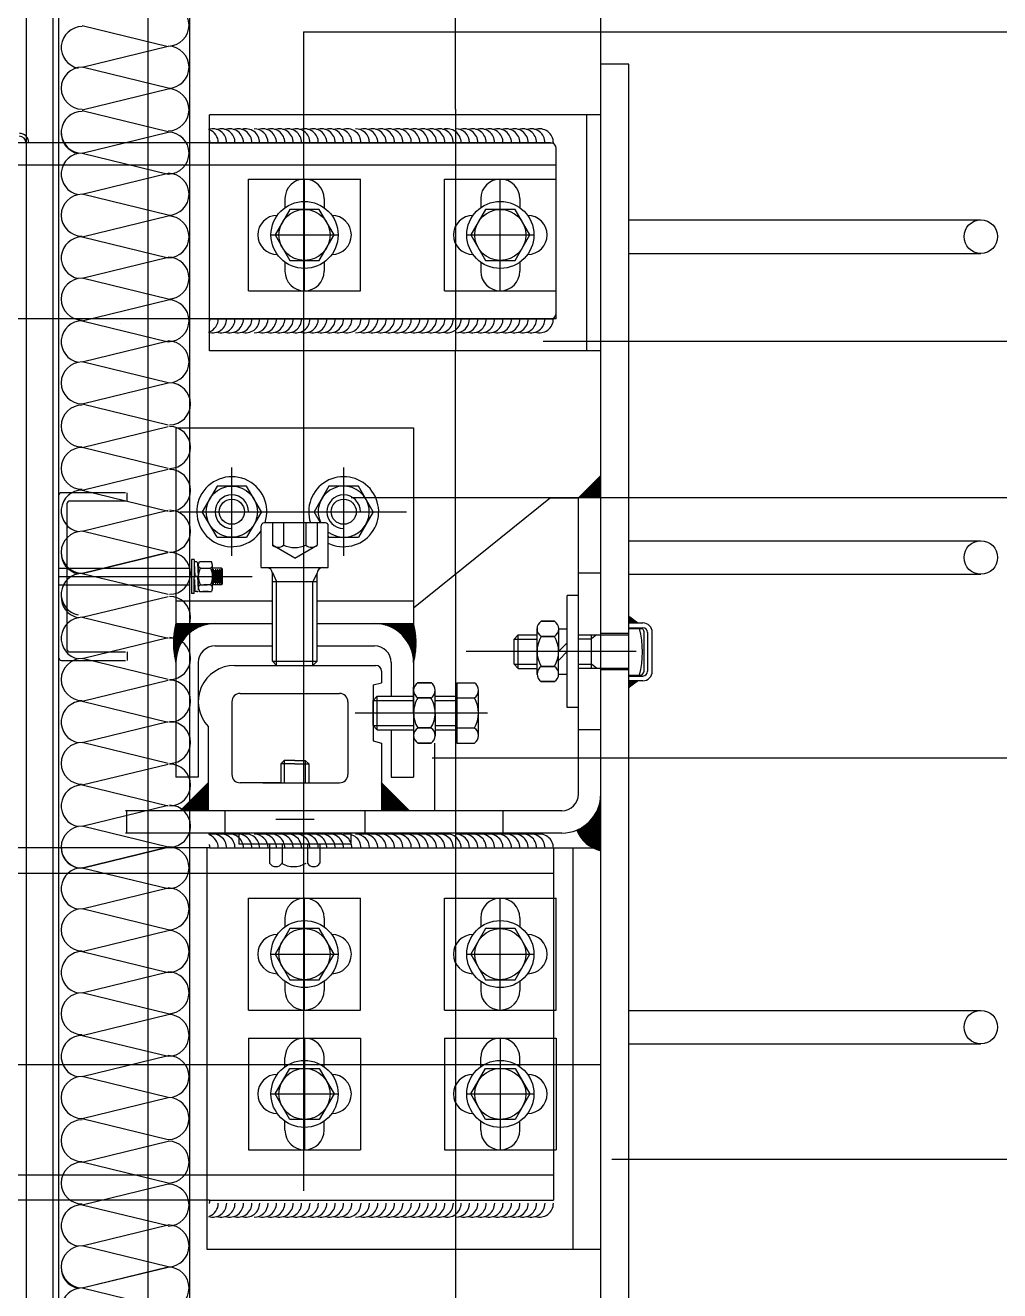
# Model space of a CAD drawing. Header units: metres. Extents: x 5548 to 7378, y 3271 to 4578.
# Drawn here: x 6225.9 to 6574.3, y 3837.1 to 4289.9 of the extents above; entities that cross this region are included whole.
import ezdxf

# ---------------------------------------------------------------- set-up
doc = ezdxf.new("R2010")
doc.units = ezdxf.units.M
for name, color, linetype in [('1', 1, 'Continuous'), ('10', 1, 'Continuous'), ('3', 5, 'Continuous'), ('4', 4, 'Continuous'), ('DIM', 4, 'Continuous'), ('五金件', 1, 'Continuous'), ('型材', 1, 'Continuous'), ('填充', 1, 'Continuous'), ('点划线', 1, 'Continuous')]:
    doc.layers.add(name, color=color, linetype=linetype)

msp = doc.modelspace()

# ---------------------------------------------------------------- hatches: boundary and pattern name
h = msp.add_hatch()
h.set_pattern_fill('SOLID')
h.paths.add_polyline_path([(6423.69, 4120.81), (6431.69, 4120.81), (6431.69, 4128.81)])
h = msp.add_hatch()
h.set_pattern_fill('SOLID')
h.paths.add_polyline_path([(6293.74, 4075.81), (6279.74, 4075.81, 0.13), (6279.74, 4061.81, -0.41)])
h = msp.add_hatch()
h.set_pattern_fill('SOLID')
h.paths.add_polyline_path([(6350.74, 4075.81), (6364.74, 4075.81, -0.13), (6364.74, 4061.81, 0.41)])
h = msp.add_hatch()
h.set_pattern_fill('SOLID')
h.paths.add_polyline_path([(6291.24, 4018.81), (6281.24, 4008.81), (6291.24, 4008.81)])
h = msp.add_hatch()
h.set_pattern_fill('SOLID')
h.paths.add_polyline_path([(6353.24, 4018.81), (6363.24, 4008.81), (6353.24, 4008.81)])
h = msp.add_hatch()
h.set_pattern_fill('SOLID')
h.paths.add_polyline_path([(6431.69, 3994.46), (6431.69, 4014.81, -0.3), (6423.13, 4001.91, 0.25)])
at = {"layer": 'DIM'}
h = msp.add_hatch(dxfattribs=at)
h.set_pattern_fill('ANSI31', scale=16.88)
h.paths.add_polyline_path([(6448.43, 4058.7, -0.41), (6446.75, 4057.01), (6441.68, 4057.01), (6441.68, 4055.32), (6446.72, 4055.32, 0.41), (6450.1, 4058.7), (6450.1, 4065.81), (6448.43, 4065.81)])
h.paths.add_polyline_path([(6450.1, 4072.61, 0.41), (6446.72, 4075.99), (6441.68, 4075.99), (6441.68, 4074.3), (6446.75, 4074.3, -0.41), (6448.43, 4072.61), (6448.43, 4065.81), (6450.1, 4065.81)])

# ---------------------------------------------------------------- linework, layer by layer
for p, q in [((6235.77, 4315.74), (6235.77, 3506.33)), ((6237.77, 4313.74), (6237.77, 3508.33)), ((6226.27, 3517.83), (6226.27, 4306.83)), ((6269.77, 3517.83), (6269.77, 4307.11)), ((6284.77, 3518.87), (6284.77, 4306.24)), ((6379.74, 4259.83), (6379.74, 4173.38)), ((6415.74, 4184.83), (6415.74, 4245.83)), ((6305.74, 4234.85), (6345.74, 4234.85)), ((6305.74, 4194.85), (6305.74, 4234.85)), ((6325.74, 4194.85), (6325.74, 4234.85)), ((6345.74, 4194.85), (6345.74, 4234.85)), ((6375.74, 4234.85), (6415.74, 4234.85)), ((6375.74, 4194.85), (6375.74, 4234.85)), ((6395.74, 4194.85), (6395.74, 4234.85)), ((6318.74, 4227.85), (6318.74, 4224.6)), ((6332.74, 4227.85), (6332.74, 4224.6)), ((6388.74, 4227.85), (6388.74, 4224.6)), ((6402.74, 4227.85), (6402.74, 4224.6)), ((6320.46, 4223.99), (6315.19, 4214.85)), ((6331.02, 4223.99), (6320.46, 4223.99)), ((6336.3, 4214.85), (6331.02, 4223.99)), ((6390.46, 4223.99), (6385.19, 4214.85)), ((6401.02, 4223.99), (6390.46, 4223.99)), ((6406.3, 4214.85), (6401.02, 4223.99)), ((6313.74, 4214.83), (6337.74, 4214.83)), ((6315.19, 4214.85), (6320.46, 4205.71)), ((6331.02, 4205.71), (6336.3, 4214.85)), ((6383.74, 4214.83), (6407.74, 4214.83)), ((6385.19, 4214.85), (6390.46, 4205.71)), ((6401.02, 4205.71), (6406.3, 4214.85)), ((6318.74, 4205.1), (6318.74, 4201.85)), ((6320.46, 4205.71), (6331.02, 4205.71)), ((6332.74, 4205.1), (6332.74, 4201.85)), ((6388.74, 4205.1), (6388.74, 4201.85)), ((6390.46, 4205.71), (6401.02, 4205.71)), ((6402.74, 4205.1), (6402.74, 4201.85)), ((6305.74, 4194.85), (6345.74, 4194.85)), ((6375.74, 4194.85), (6415.74, 4194.85)), ((6259.77, 4183.29), (6259.77, 4183.29)), ((6299.74, 4100.02), (6299.74, 4131.61)), ((6339.74, 4100.02), (6339.74, 4131.61)), ((6423.69, 4120.81), (6431.69, 4128.81)), ((6294.48, 4124.97), (6289.18, 4115.81)), ((6305, 4124.97), (6294.48, 4124.97)), ((6310.3, 4115.81), (6305, 4124.97)), ((6334.48, 4124.97), (6329.18, 4115.81)), ((6345, 4124.97), (6334.48, 4124.97)), ((6350.3, 4115.81), (6345, 4124.97)), ((6281.11, 4115.81), (6362.24, 4115.81)), ((6294.48, 4106.66), (6289.18, 4115.81)), ((6310.3, 4115.81), (6305, 4106.66)), ((6333.24, 4111.81), (6311.24, 4111.81)), ((6314.24, 4111.81), (6314.24, 4103.81)), ((6318.24, 4111.81), (6318.24, 4103.81)), ((6326.24, 4111.81), (6326.24, 4103.81)), ((6331.5, 4111.81), (6329.18, 4115.81)), ((6330.24, 4111.81), (6330.24, 4103.81)), ((6350.3, 4115.81), (6345, 4106.66)), ((6310.24, 4095.81), (6310.24, 4110.81)), ((6334.24, 4095.81), (6334.24, 4110.81)), ((6334.48, 4106.66), (6334.24, 4107.07)), ((6294.48, 4106.66), (6305, 4106.66)), ((6322.24, 4099.19), (6314.24, 4103.81)), ((6322.24, 4099.19), (6330.24, 4103.81)), ((6334.48, 4106.66), (6345, 4106.66)), ((6310.24, 4095.81), (6322.24, 4095.81)), ((6314.23, 4094.01), (6315.74, 4090.81)), ((6314.24, 4062.31), (6314.24, 4093.81)), ((6322.24, 4095.81), (6334.24, 4095.81)), ((6330.24, 4093.81), (6328.74, 4090.81)), ((6330.24, 4062.31), (6330.24, 4093.81)), ((6314.24, 4090.81), (6330.24, 4090.81)), ((6315.74, 4060.81), (6315.74, 4090.81)), ((6328.74, 4060.81), (6328.74, 4090.81)), ((6410.39, 4076.6), (6415.11, 4076.6)), ((6415.11, 4076.6), (6410.39, 4076.6)), ((6400.65, 4070.23), (6402.15, 4071.73)), ((6402.15, 4071.73), (6408.89, 4071.73)), ((6402.15, 4059.73), (6402.15, 4071.73)), ((6408.89, 4057.55), (6408.89, 4074.08)), ((6408.89, 4057.55), (6408.89, 4074.08)), ((6415.11, 4071.2), (6410.39, 4071.2)), ((6410.39, 4071.2), (6415.11, 4071.2)), ((6416.61, 4057.72), (6416.62, 4073.9)), ((6430.14, 4071.81), (6428.4, 4070.31)), ((6400.65, 4070.23), (6408.89, 4070.23)), ((6400.65, 4061.23), (6400.65, 4070.23)), ((6423.69, 4070.31), (6428.4, 4070.31)), ((6314.24, 4062.31), (6330.24, 4062.31)), ((6314.24, 4062.31), (6315.74, 4060.81)), ((6330.24, 4062.31), (6328.74, 4060.81)), ((6444.34, 4065.81), (6383.56, 4065.81)), ((6400.65, 4061.23), (6408.89, 4061.23)), ((6400.65, 4061.23), (6402.15, 4059.73)), ((6402.15, 4059.73), (6408.89, 4059.73)), ((6410.39, 4060.42), (6415.11, 4060.42)), ((6415.11, 4060.42), (6410.39, 4060.42)), ((6423.69, 4061.31), (6428.4, 4061.31)), ((6430.14, 4059.81), (6428.4, 4061.31)), ((6364.74, 4043.81), (6364.74, 4053.04)), ((6370.97, 4054.6), (6366.24, 4054.6)), ((6366.24, 4054.6), (6370.97, 4054.6)), ((6380.24, 4054.6), (6386.47, 4054.6)), ((6410.39, 4055.03), (6415.11, 4055.03)), ((6415.11, 4055.03), (6410.39, 4055.03)), ((6350.24, 4048.31), (6351.74, 4049.81)), ((6350.24, 4048.31), (6364.74, 4048.31)), ((6350.24, 4039.31), (6350.24, 4048.31)), ((6351.74, 4049.81), (6364.74, 4049.81)), ((6351.74, 4037.81), (6351.74, 4049.81)), ((6366.24, 4049.2), (6370.97, 4049.2)), ((6370.97, 4049.2), (6366.24, 4049.2)), ((6372.47, 4043.81), (6372.47, 4052.16)), ((6372.47, 4049.81), (6380.24, 4049.81)), ((6372.47, 4048.31), (6380.24, 4048.31)), ((6380.24, 4049.2), (6386.47, 4049.2)), ((6387.97, 4035.62), (6387.97, 4052.16)), ((6343.9, 4043.81), (6391.15, 4043.81)), ((6364.74, 4043.81), (6364.74, 4034.59)), ((6372.47, 4043.81), (6372.47, 4035.47)), ((6350.24, 4039.31), (6364.74, 4039.31)), ((6350.24, 4039.31), (6351.74, 4037.81)), ((6372.47, 4039.31), (6380.24, 4039.31)), ((6351.74, 4037.81), (6364.74, 4037.81)), ((6370.97, 4038.42), (6366.24, 4038.42)), ((6366.24, 4038.42), (6370.97, 4038.42)), ((6372.47, 4037.81), (6380.24, 4037.81)), ((6380.24, 4038.42), (6386.47, 4038.42)), ((6366.24, 4033.03), (6370.97, 4033.03)), ((6370.97, 4033.03), (6366.24, 4033.03)), ((6380.24, 4033.03), (6386.47, 4033.03)), ((6318.49, 4026.81), (6317.24, 4025.56)), ((6322.24, 4025.56), (6317.24, 4025.56)), ((6317.24, 4025.56), (6317.24, 4018.81)), ((6322.24, 4026.81), (6318.49, 4026.81)), ((6318.49, 4026.81), (6318.49, 4018.81)), ((6322.24, 4026.81), (6325.99, 4026.81)), ((6322.24, 4025.56), (6327.24, 4025.56)), ((6325.99, 4026.81), (6325.99, 4018.81)), ((6325.99, 4026.81), (6327.24, 4025.56)), ((6327.24, 4025.56), (6327.24, 4018.81)), ((6291.24, 4018.81), (6281.24, 4008.81)), ((6310.87, 4018.81), (6338.24, 4018.81)), ((6353.24, 4018.81), (6363.24, 4008.81)), ((6315.42, 4005.76), (6329.19, 4005.76)), ((6313.25, 3996.81), (6313.25, 3990.06)), ((6317.75, 3996.81), (6317.75, 3990.06)), ((6326.74, 3996.81), (6326.74, 3990.06)), ((6331.23, 3996.81), (6331.23, 3990.06)), ((6414.74, 3995.48), (6414.74, 3869.48)), ((6305.74, 3937.5), (6305.74, 3977.5)), ((6305.74, 3977.5), (6345.74, 3977.5)), ((6325.74, 3937.5), (6325.74, 3977.5)), ((6345.74, 3937.5), (6345.74, 3977.5)), ((6375.74, 3937.5), (6375.74, 3977.5)), ((6375.74, 3977.5), (6415.74, 3977.5)), ((6395.74, 3937.5), (6395.74, 3977.5)), ((6415.74, 3937.5), (6415.74, 3977.5)), ((6320.46, 3966.64), (6315.19, 3957.5)), ((6318.74, 3970.5), (6318.74, 3967.24)), ((6331.02, 3966.64), (6320.46, 3966.64)), ((6336.3, 3957.5), (6331.02, 3966.64)), ((6332.74, 3970.5), (6332.74, 3967.24)), ((6390.46, 3966.64), (6385.19, 3957.5)), ((6388.74, 3970.5), (6388.74, 3967.24)), ((6401.02, 3966.64), (6390.46, 3966.64)), ((6406.3, 3957.5), (6401.02, 3966.64)), ((6402.74, 3970.5), (6402.74, 3967.24)), ((6313.74, 3957.48), (6337.74, 3957.48)), ((6315.19, 3957.5), (6320.46, 3948.36)), ((6331.02, 3948.36), (6336.3, 3957.5)), ((6383.74, 3957.48), (6407.74, 3957.48)), ((6385.19, 3957.5), (6390.46, 3948.36)), ((6401.02, 3948.36), (6406.3, 3957.5)), ((6318.74, 3947.75), (6318.74, 3944.5)), ((6320.46, 3948.36), (6331.02, 3948.36)), ((6332.74, 3947.75), (6332.74, 3944.5)), ((6388.74, 3947.75), (6388.74, 3944.5)), ((6390.46, 3948.36), (6401.02, 3948.36)), ((6402.74, 3947.75), (6402.74, 3944.5)), ((6305.74, 3937.5), (6345.74, 3937.5)), ((6375.74, 3937.5), (6415.74, 3937.5)), ((6305.74, 3927.46), (6345.74, 3927.46)), ((6305.74, 3927.46), (6305.74, 3887.46)), ((6325.74, 3927.46), (6325.74, 3887.46)), ((6345.74, 3927.46), (6345.74, 3887.46)), ((6375.74, 3927.46), (6415.74, 3927.46)), ((6375.74, 3927.46), (6375.74, 3887.46)), ((6395.74, 3927.46), (6395.74, 3887.46)), ((6415.74, 3927.46), (6415.74, 3887.46)), ((6318.74, 3917.21), (6318.74, 3920.46)), ((6332.74, 3917.21), (6332.74, 3920.46)), ((6388.74, 3917.21), (6388.74, 3920.46)), ((6402.74, 3917.21), (6402.74, 3920.46)), ((6315.19, 3907.46), (6320.46, 3916.6)), ((6320.46, 3916.6), (6331.02, 3916.6)), ((6331.02, 3916.6), (6336.3, 3907.46)), ((6385.19, 3907.46), (6390.46, 3916.6)), ((6390.46, 3916.6), (6401.02, 3916.6)), ((6401.02, 3916.6), (6406.3, 3907.46)), ((6313.74, 3907.48), (6337.74, 3907.48)), ((6320.46, 3898.32), (6315.19, 3907.46)), ((6336.3, 3907.46), (6331.02, 3898.32)), ((6383.74, 3907.48), (6407.74, 3907.48)), ((6390.46, 3898.32), (6385.19, 3907.46)), ((6406.3, 3907.46), (6401.02, 3898.32)), ((6318.74, 3894.46), (6318.74, 3897.72)), ((6331.02, 3898.32), (6320.46, 3898.32)), ((6332.74, 3894.46), (6332.74, 3897.72)), ((6388.74, 3894.46), (6388.74, 3897.72)), ((6401.02, 3898.32), (6390.46, 3898.32)), ((6402.74, 3894.46), (6402.74, 3897.72)), ((6305.74, 3887.46), (6345.74, 3887.46)), ((6375.74, 3887.46), (6415.74, 3887.46))]:
    msp.add_line(p, q)
for centre, radius in [((6325.74, 4214.85), 12), ((6395.74, 4214.85), 12), ((6325.74, 4214.85), 9.14), ((6395.74, 4214.85), 9.14), ((6299.74, 4115.81), 9.15), ((6299.74, 4115.81), 4.5), ((6339.74, 4115.81), 4.5), ((6325.74, 3957.5), 12), ((6325.74, 3957.5), 9.14), ((6395.74, 3957.5), 12), ((6395.74, 3957.5), 9.14), ((6325.74, 3907.46), 12), ((6395.74, 3907.46), 12), ((6325.74, 3907.46), 9.14), ((6395.74, 3907.46), 9.14)]:
    msp.add_circle(centre, radius)
for centre, radius, start, end in [((6292.9, 4247.83), 5, 0, 107.46), ((6289.9, 4247.83), 5, 0, 68.44), ((6295.9, 4247.83), 5, 0, 107.46), ((6298.9, 4247.83), 5, 0, 107.46), ((6301.9, 4247.83), 5, 0, 107.46), ((6304.7, 4247.83), 5, 0, 106.22), ((6307.7, 4247.83), 5, 0, 90), ((6310.7, 4247.83), 5, 0, 107.46), ((6313.7, 4247.83), 5, 0, 107.46), ((6316.7, 4247.83), 5, 0, 107.46), ((6319.7, 4247.83), 5, 0, 107.46), ((6322.7, 4247.83), 5, 0, 107.46), ((6325.7, 4247.83), 5, 0, 107.46), ((6328.7, 4247.83), 5, 0, 107.46), ((6331.7, 4247.83), 5, 0, 107.46), ((6334.7, 4247.83), 5, 0, 107.46), ((6337.7, 4247.83), 5, 0, 107.46), ((6340.95, 4247.83), 5, 0, 108.96), ((6343.95, 4247.83), 5, 0, 90), ((6346.95, 4247.83), 5, 0, 107.46), ((6349.95, 4247.83), 5, 0, 107.46), ((6352.95, 4247.83), 5, 0, 107.46), ((6355.95, 4247.83), 5, 0, 107.46), ((6358.95, 4247.83), 5, 0, 107.46), ((6361.95, 4247.83), 5, 0, 107.46), ((6364.95, 4247.83), 5, 0, 107.46), ((6367.95, 4247.83), 5, 0, 107.46), ((6370.95, 4247.83), 5, 0, 107.46), ((6373.95, 4247.83), 5, 0, 107.46), ((6376.74, 4247.83), 5, 0, 106.22), ((6379.74, 4247.83), 5, 0, 90), ((6382.74, 4247.83), 5, 0, 107.46), ((6385.74, 4247.83), 5, 0, 107.46), ((6388.74, 4247.83), 5, 0, 107.46), ((6391.74, 4247.83), 5, 0, 107.46), ((6394.74, 4247.83), 5, 0, 107.46), ((6397.74, 4247.83), 5, 0, 107.46), ((6400.74, 4247.83), 5, 0, 107.46), ((6403.74, 4247.83), 5, 0, 107.46), ((6406.74, 4247.83), 5, 0, 107.46), ((6409.74, 4247.83), 5, 0, 107.46), ((6286.9, 4247.83), 5, 0, 14.66), ((6325.74, 4227.85), 7, 0, 180), ((6395.74, 4227.85), 7, 0, 180), ((6315.99, 4214.85), 7, 90, 270), ((6335.49, 4214.85), 7, 270, 90), ((6385.99, 4214.85), 7, 90, 270), ((6405.49, 4214.85), 7, 270, 90), ((6325.74, 4201.85), 7, 180, 0), ((6395.74, 4201.85), 7, 180, 0), ((6292.9, 4184.83), 5, 252.54, 0), ((6289.9, 4184.83), 5, 291.56, 0), ((6286.9, 4184.83), 5, 345.34, 0), ((6295.9, 4184.83), 5, 252.54, 0), ((6298.9, 4184.83), 5, 252.54, 0), ((6301.9, 4184.83), 5, 252.54, 0), ((6304.7, 4184.83), 5, 253.78, 0), ((6307.7, 4184.83), 5, 270, 0), ((6310.7, 4184.83), 5, 252.54, 0), ((6313.7, 4184.83), 5, 252.54, 0), ((6316.7, 4184.83), 5, 252.54, 0), ((6319.7, 4184.83), 5, 252.54, 0), ((6322.7, 4184.83), 5, 252.54, 0), ((6325.7, 4184.83), 5, 252.54, 0), ((6328.7, 4184.83), 5, 252.54, 0), ((6331.7, 4184.83), 5, 252.54, 0), ((6334.7, 4184.83), 5, 252.54, 0), ((6337.7, 4184.83), 5, 252.54, 0), ((6340.95, 4184.83), 5, 251.04, 0), ((6343.95, 4184.83), 5, 270, 0), ((6346.95, 4184.83), 5, 252.54, 0), ((6349.95, 4184.83), 5, 252.54, 0), ((6352.95, 4184.83), 5, 252.54, 0), ((6355.95, 4184.83), 5, 252.54, 0), ((6358.95, 4184.83), 5, 252.54, 0), ((6361.95, 4184.83), 5, 252.54, 0), ((6364.95, 4184.83), 5, 252.54, 0), ((6367.95, 4184.83), 5, 252.54, 0), ((6370.95, 4184.83), 5, 252.54, 0), ((6373.95, 4184.83), 5, 252.54, 0), ((6376.74, 4184.83), 5, 253.78, 0), ((6379.74, 4184.83), 5, 270, 0), ((6382.74, 4184.83), 5, 252.54, 0), ((6385.74, 4184.83), 5, 252.54, 0), ((6388.74, 4184.83), 5, 252.54, 0), ((6391.74, 4184.83), 5, 252.54, 0), ((6394.74, 4184.83), 5, 252.54, 0), ((6397.74, 4184.83), 5, 252.54, 0), ((6400.74, 4184.83), 5, 252.54, 0), ((6403.74, 4184.83), 5, 252.54, 0), ((6406.74, 4184.83), 5, 252.54, 0), ((6409.74, 4184.83), 5, 252.54, 0), ((6299.74, 4115.81), 12.52, 341.36, 327.02), ((6339.74, 4115.81), 12.52, 243.93, 198.64), ((6299.74, 4115.81), 6, 0, 270), ((6339.74, 4115.81), 9.15, 233.07, 205.91), ((6339.74, 4115.81), 6, 0, 270), ((6311.24, 4110.81), 1, 90, 180), ((6333.24, 4110.81), 1, 0, 90), ((6316.24, 4106.41), 3.28, 232.39, 307.61), ((6322.24, 4113.29), 10.29, 247.12, 292.88), ((6328.24, 4106.41), 3.28, 232.39, 307.61), ((6312.24, 4093.81), 2, 0, 90), ((6332.24, 4093.81), 2, 90, 180), ((6412.04, 4073.9), 3.16, 121.49, 238.51), ((6413.46, 4073.9), 3.16, 301.49, 58.51), ((6419.33, 4065.81), 10.44, 148.91, 211.09), ((6406.17, 4065.81), 10.44, 328.91, 31.09), ((6444.85, 4072.31), 2.38, 0, 45.87), ((6300.74, 4047.81), 13, 90, 223.05), ((6412.06, 4057.72), 3.17, 121.77, 238.23), ((6413.44, 4057.72), 3.17, 301.77, 58.23), ((6444.85, 4059.31), 2.38, 301.77, 0), ((6367.89, 4051.9), 3.16, 121.49, 238.51), ((6369.32, 4051.9), 3.16, 301.49, 58.51), ((6384.82, 4051.9), 3.16, 301.49, 58.51), ((6375.18, 4043.81), 10.44, 148.91, 180), ((6362.02, 4043.81), 10.44, 0, 31.09), ((6377.52, 4043.81), 10.44, 328.91, 31.09), ((6375.18, 4043.81), 10.44, 180, 211.09), ((6362.02, 4043.81), 10.44, 328.91, 0), ((6367.89, 4035.72), 3.16, 121.49, 238.51), ((6369.32, 4035.72), 3.16, 301.49, 58.51), ((6384.8, 4035.72), 3.17, 301.77, 58.23), ((6292.9, 3995.48), 5, 0, 107.46), ((6289.9, 3995.48), 5, 0, 68.44), ((6295.9, 3995.48), 5, 0, 107.46), ((6298.9, 3995.48), 5, 0, 107.46), ((6301.9, 3995.48), 5, 0, 107.46), ((6304.7, 3995.48), 5, 0, 106.22), ((6307.7, 3995.48), 5, 0, 90), ((6310.7, 3995.48), 5, 0, 107.46), ((6313.7, 3995.48), 5, 0, 107.46), ((6316.7, 3995.48), 5, 0, 107.46), ((6319.7, 3995.48), 5, 0, 107.46), ((6322.7, 3995.48), 5, 0, 107.46), ((6325.7, 3995.48), 5, 0, 107.46), ((6328.7, 3995.48), 5, 0, 107.46), ((6331.7, 3995.48), 5, 0, 107.46), ((6334.7, 3995.48), 5, 0, 107.46), ((6337.7, 3995.48), 5, 0, 107.46), ((6340.95, 3995.48), 5, 0, 108.96), ((6343.95, 3995.48), 5, 0, 90), ((6346.95, 3995.48), 5, 0, 107.46), ((6349.95, 3995.48), 5, 0, 107.46), ((6352.95, 3995.48), 5, 0, 107.46), ((6355.95, 3995.48), 5, 0, 107.46), ((6358.95, 3995.48), 5, 0, 107.46), ((6361.95, 3995.48), 5, 0, 107.46), ((6364.95, 3995.48), 5, 0, 107.46), ((6367.95, 3995.48), 5, 0, 107.46), ((6370.95, 3995.48), 5, 0, 107.46), ((6373.95, 3995.48), 5, 0, 107.46), ((6376.74, 3995.48), 5, 0, 106.22), ((6379.74, 3995.48), 5, 0, 90), ((6382.74, 3995.48), 5, 0, 107.46), ((6385.74, 3995.48), 5, 0, 107.46), ((6388.74, 3995.48), 5, 0, 107.46), ((6391.74, 3995.48), 5, 0, 107.46), ((6394.74, 3995.48), 5, 0, 107.46), ((6397.74, 3995.48), 5, 0, 107.46), ((6400.74, 3995.48), 5, 0, 107.46), ((6403.74, 3995.48), 5, 0, 107.46), ((6406.74, 3995.48), 5, 0, 107.46), ((6409.74, 3995.48), 5, 0, 107.46), ((6434.4, 4006.22), 12.07, 200.91, 257.02), ((6286.9, 3995.48), 5, 0, 14.66), ((6315.5, 3991.45), 2.64, 211.77, 328.23), ((6321.86, 3997.51), 8.7, 238.91, 301.09), ((6328.98, 3991.44), 2.63, 211.49, 328.51), ((6325.74, 3970.5), 7, 0, 180), ((6395.74, 3970.5), 7, 0, 180), ((6315.99, 3957.5), 7, 90, 270), ((6335.49, 3957.5), 7, 270, 90), ((6385.99, 3957.5), 7, 90, 270), ((6405.49, 3957.5), 7, 270, 90), ((6325.74, 3944.5), 7, 180, 0), ((6395.74, 3944.5), 7, 180, 0), ((6325.74, 3920.46), 7, 0, 180), ((6395.74, 3920.46), 7, 0, 180), ((6315.99, 3907.46), 7, 90, 270), ((6335.49, 3907.46), 7, 270, 90), ((6385.99, 3907.46), 7, 90, 270), ((6405.49, 3907.46), 7, 270, 90), ((6325.74, 3894.46), 7, 180, 0), ((6395.74, 3894.46), 7, 180, 0), ((6292.9, 3868.37), 5, 252.54, 0), ((6286.9, 3869.48), 5, 345.34, 0), ((6289.9, 3868.37), 5, 291.56, 0), ((6295.9, 3868.37), 5, 252.54, 0), ((6298.9, 3868.37), 5, 252.54, 0), ((6301.9, 3868.37), 5, 252.54, 0), ((6304.7, 3868.37), 5, 253.78, 0), ((6307.7, 3868.37), 5, 270, 0), ((6310.7, 3868.37), 5, 252.54, 0), ((6313.7, 3868.37), 5, 252.54, 0), ((6316.7, 3868.37), 5, 252.54, 0), ((6319.7, 3868.37), 5, 252.54, 0), ((6322.7, 3868.37), 5, 252.54, 0), ((6325.7, 3868.37), 5, 252.54, 0), ((6328.7, 3868.37), 5, 252.54, 0), ((6331.7, 3868.37), 5, 252.54, 0), ((6334.7, 3868.37), 5, 252.54, 0), ((6337.7, 3868.37), 5, 252.54, 0), ((6340.95, 3868.37), 5, 251.04, 0), ((6343.95, 3868.37), 5, 270, 0), ((6346.95, 3868.37), 5, 252.54, 0), ((6349.95, 3868.37), 5, 252.54, 0), ((6352.95, 3868.37), 5, 252.54, 0), ((6355.95, 3868.37), 5, 252.54, 0), ((6358.95, 3868.37), 5, 252.54, 0), ((6361.95, 3868.37), 5, 252.54, 0), ((6364.95, 3868.37), 5, 252.54, 0), ((6367.95, 3868.37), 5, 252.54, 0), ((6370.95, 3868.37), 5, 252.54, 0), ((6373.95, 3868.37), 5, 252.54, 0), ((6376.74, 3868.37), 5, 253.78, 0), ((6379.74, 3868.37), 5, 270, 0), ((6382.74, 3868.37), 5, 252.54, 0), ((6385.74, 3868.37), 5, 252.54, 0), ((6388.74, 3868.37), 5, 252.54, 0), ((6391.74, 3868.37), 5, 252.54, 0), ((6394.74, 3868.37), 5, 252.54, 0), ((6397.74, 3868.37), 5, 252.54, 0), ((6400.74, 3868.37), 5, 252.54, 0), ((6403.74, 3868.37), 5, 252.54, 0), ((6406.74, 3868.37), 5, 252.54, 0), ((6409.74, 3868.37), 5, 252.54, 0)]:
    msp.add_arc(centre, radius, start, end)
at = {"layer": '1'}
for p, q in [((6431.74, 3517.83), (6431.74, 4333.3)), ((6379.74, 4259.83), (6379.74, 4327.27)), ((6441.65, 3821.09), (6441.65, 4276)), ((6291.74, 4247.83), (6291.74, 4257.83)), ((6431.74, 4257.83), (6291.74, 4257.83)), ((6426.63, 4173.38), (6426.63, 4257.83)), ((6413.74, 4247.83), (6188.77, 4247.83)), ((6291.74, 4184.83), (6291.74, 4247.83)), ((6291.74, 4247.83), (6414.74, 4247.83)), ((6415.74, 4239.83), (6188.77, 4239.83)), ((6441.65, 4220.25), (6567.58, 4220.25)), ((6441.65, 4208.25), (6567.58, 4208.25)), ((6291.74, 4173.38), (6291.74, 4204.83)), ((6415.74, 4184.83), (6188.77, 4184.83)), ((6291.74, 4184.83), (6414.74, 4184.83)), ((6431.74, 4173.38), (6291.74, 4173.38)), ((6441.65, 4105.43), (6567.58, 4105.43)), ((6379.74, 4093.4), (6379.74, 3851.86)), ((6441.65, 4093.43), (6567.58, 4093.43)), ((6291.74, 3995.48), (6029.74, 3995.48)), ((6290.9, 3869.48), (6290.9, 3995.48)), ((6291.74, 3995.48), (6414.74, 3995.48)), ((6029.74, 3986.48), (6414.74, 3986.48)), ((6441.65, 3937.38), (6567.58, 3937.38)), ((6441.65, 3925.38), (6567.58, 3925.38)), ((6431.74, 3917.83), (5714.96, 3917.83)), ((6029.74, 3878.48), (6414.74, 3878.48)), ((6291.74, 3869.48), (6029.74, 3869.48)), ((6291.74, 3869.48), (6414.74, 3869.48)), ((6379.74, 3851.86), (6379.74, 3442.35))]:
    msp.add_line(p, q, dxfattribs=at)
for centre in [(6567.58, 4214.25), (6567.58, 4099.43), (6567.58, 3931.38)]:
    msp.add_circle(centre, 6, dxfattribs=at)
for centre, radius, start, end in [((6223.77, 4247.83), 3.36, 0, 90), ((6223.77, 4247.83), 2.36, 0, 90), ((6413.74, 4245.83), 2, 0, 90), ((6413.74, 4186.83), 2, 270, 0)]:
    msp.add_arc(centre, radius, start, end, dxfattribs=at)
for points in [[(6441.69, 4078.71), (6445.37, 4075.99), (6441.69, 4075.99)], [(6441.69, 4052.6), (6445.37, 4055.32), (6441.69, 4055.32)]]:
    msp.add_solid(points, dxfattribs=at)
at = {"layer": '10'}
for p, q in [((6325.37, 4287.51), (6875.09, 4287.51)), ((6325.37, 4287.51), (6325.37, 3872.83)), ((6441.65, 4276), (6431.74, 4276)), ((6411.13, 4176.79), (6903.21, 4176.79)), ((6937.78, 4120.82), (6342.42, 4120.82)), ((6371.36, 4027.76), (6916.23, 4027.76)), ((6435.62, 3884.16), (6874.92, 3884.16))]:
    msp.add_line(p, q, dxfattribs=at)
at = {"layer": '3'}
for p, q in [((6431.69, 4093.81), (6423.69, 4093.81)), ((6441.69, 4075.99), (6446.72, 4075.99)), ((6431.73, 4072.31), (6441.65, 4072.31)), ((6441.69, 4074.3), (6446.75, 4074.3)), ((6448.43, 4072.61), (6448.43, 4058.7)), ((6450.1, 4058.7), (6450.1, 4072.61)), ((6431.73, 4059.31), (6441.65, 4059.31)), ((6446.72, 4055.32), (6441.68, 4055.32)), ((6441.69, 4057.01), (6446.75, 4057.01)), ((6431.72, 4037.81), (6423.69, 4037.81))]:
    msp.add_line(p, q, dxfattribs=at)
for centre, radius, start, end in [((6446.72, 4072.61), 3.38, 0, 90), ((6446.75, 4072.61), 1.69, 0, 90), ((6446.72, 4058.7), 3.38, 270, 0), ((6446.75, 4058.7), 1.69, 270, 0)]:
    msp.add_arc(centre, radius, start, end, dxfattribs=at)
at = {"layer": '4'}
for p, q in [((6379.74, 4093.4), (6379.74, 4173.38)), ((6414.74, 3995.48), (6431.74, 3995.48)), ((6421.74, 3851.86), (6421.74, 3995.48)), ((6290.9, 3851.86), (6290.9, 3869.48)), ((6431.74, 3851.86), (6290.9, 3851.86))]:
    msp.add_line(p, q, dxfattribs=at)
at = {"layer": 'DIM'}
for p, q in [((6279.74, 4145.81), (6279.74, 4020.81)), ((6279.74, 4145.81), (6364.74, 4145.81)), ((6364.74, 4145.81), (6364.74, 4020.81)), ((6431.69, 4120.81), (6431.69, 4140.81)), ((6413.74, 4120.81), (6364.74, 4081.31)), ((6413.74, 4120.81), (6423.69, 4120.81)), ((6431.69, 4120.81), (6423.69, 4120.81)), ((6423.69, 4014.81), (6423.69, 4120.81)), ((6431.69, 4014.81), (6431.69, 4120.81)), ((6431.69, 4066.81), (6431.69, 4120.81)), ((6423.69, 4085.81), (6419.69, 4085.81)), ((6419.69, 4045.81), (6419.69, 4085.81)), ((6314.24, 4083.81), (6279.74, 4083.81)), ((6364.74, 4083.81), (6330.24, 4083.81)), ((6279.74, 4075.81), (6314.24, 4075.81)), ((6330.24, 4075.81), (6364.74, 4075.81)), ((6416.62, 4073.9), (6419.69, 4073.9)), ((6423.69, 4071.81), (6441.65, 4071.81)), ((6428.4, 4059.81), (6428.4, 4071.81)), ((6441.69, 4074.02), (6446.51, 4074.02)), ((6447.23, 4059.31), (6447.23, 4072.31)), ((6293.74, 4067.81), (6314.24, 4067.81)), ((6330.24, 4067.81), (6350.74, 4067.81)), ((6419.69, 4068.94), (6416.62, 4065.87)), ((6287.74, 4061.81), (6287.74, 4020.81)), ((6356.74, 4061.81), (6356.74, 4049.81)), ((6419.69, 4065.81), (6416.62, 4062.74)), ((6287.74, 4059.81), (6287.74, 4020.81)), ((6300.74, 4060.81), (6351.24, 4060.81)), ((6315.74, 4060.81), (6318.06, 4060.81)), ((6353.24, 4058.81), (6353.24, 4054.62)), ((6416.61, 4057.72), (6419.69, 4057.72)), ((6423.69, 4059.81), (6441.65, 4059.81)), ((6441.69, 4057.29), (6446.1, 4057.29)), ((6350.24, 4053.81), (6353.24, 4054.62)), ((6350.24, 4053.81), (6350.24, 4033.81)), ((6380.24, 4054.6), (6380.24, 4033.03)), ((6302.74, 4050.81), (6338.24, 4050.81)), ((6380.24, 4049.81), (6380.24, 4037.81)), ((6299.74, 4047.81), (6299.74, 4021.81)), ((6341.24, 4047.81), (6341.24, 4021.81)), ((6423.69, 4045.81), (6419.69, 4045.81)), ((6291.24, 4038.94), (6291.24, 4008.81)), ((6356.74, 4037.81), (6356.74, 4020.81)), ((6350.24, 4033.81), (6353.24, 4033)), ((6353.24, 4033), (6353.24, 4008.81)), ((6372.24, 4033.03), (6372.24, 4008.81)), ((6287.74, 4020.81), (6279.74, 4020.81)), ((6317.47, 4018.81), (6302.74, 4018.81)), ((6356.74, 4020.81), (6364.74, 4020.81)), ((6417.69, 4008.81), (6261.74, 4008.81)), ((6262.24, 4000.81), (6262.24, 4008.81)), ((6297.24, 4008.73), (6297.24, 4000.81)), ((6347.24, 4008.73), (6347.24, 4000.81)), ((6396.74, 4000.81), (6396.74, 4008.81)), ((6417.69, 4000.81), (6261.74, 4000.81)), ((6302.24, 4000.81), (6302.24, 3996.81)), ((6342.24, 4000.81), (6342.24, 3996.81)), ((6342.24, 3996.81), (6302.24, 3996.81))]:
    msp.add_line(p, q, dxfattribs=at)
for centre, radius, start, end in [((6306.1, 4068.81), 27.27, 165.13, 194.87), ((6293.74, 4061.81), 14, 90, 180), ((6350.74, 4061.81), 14, 0, 90), ((6414.75, 4065.65), 31.84, 344.77, 15.23), ((6293.74, 4061.81), 6, 90, 180), ((6350.74, 4061.81), 6, 0, 90), ((6351.24, 4058.81), 2, 0, 90), ((6302.74, 4047.81), 3, 90, 180), ((6338.24, 4047.81), 3, 0, 90), ((6302.74, 4021.81), 3, 180, 270), ((6338.24, 4021.81), 3, 270, 0), ((6417.69, 4014.81), 14, 270, 0), ((6417.69, 4014.81), 6, 270, 0)]:
    msp.add_arc(centre, radius, start, end, dxfattribs=at)
at = {"layer": '五金件'}
for p, q in [((6285.27, 4098.68), (6285.27, 4086.57)), ((6286.27, 4098.68), (6285.27, 4098.68)), ((6286.27, 4098.68), (6286.27, 4092.14)), ((6287.11, 4097.9), (6286.66, 4097.9)), ((6287.75, 4096.71), (6288.19, 4097.95)), ((6288.19, 4097.95), (6292.41, 4097.95)), ((6292.85, 4096.71), (6292.41, 4097.95)), ((6237.77, 4095.62), (6284.77, 4095.62)), ((6286.29, 4097.5), (6286.55, 4092.57)), ((6287.49, 4097.54), (6287.75, 4092.57)), ((6288.5, 4095.63), (6292.1, 4095.63)), ((6288.5, 4095.63), (6288.65, 4095.63)), ((6288.65, 4095.63), (6288.5, 4095.63)), ((6292.85, 4088.54), (6292.85, 4096.71)), ((6296.08, 4095.63), (6292.85, 4095.63)), ((6292.85, 4090.38), (6292.85, 4094.88)), ((6292.85, 4090.38), (6292.85, 4094.88)), ((6293.22, 4090), (6293.22, 4095.25)), ((6293.6, 4090.38), (6293.6, 4094.88)), ((6293.97, 4090), (6293.97, 4095.25)), ((6294.35, 4090.38), (6294.35, 4094.88)), ((6294.72, 4090), (6294.72, 4095.25)), ((6295.1, 4090.38), (6295.1, 4094.88)), ((6295.47, 4090), (6295.47, 4095.25)), ((6295.85, 4090.38), (6295.85, 4094.88)), ((6296.08, 4089.63), (6296.08, 4095.63)), ((6296.08, 4095.63), (6296.46, 4095.25)), ((6296.46, 4090), (6296.46, 4095.25)), ((6237.77, 4089.62), (6284.77, 4089.62)), ((6287.47, 4092.57), (6286.27, 4092.57)), ((6286.27, 4086.57), (6286.27, 4092.17)), ((6286.35, 4091.53), (6286.56, 4087.6)), ((6287.5, 4092.57), (6287.74, 4087.88)), ((6288.5, 4089.63), (6288.65, 4089.63)), ((6288.65, 4089.63), (6288.5, 4089.63)), ((6288.5, 4089.63), (6290.97, 4089.63)), ((6292.1, 4089.63), (6289.7, 4089.63)), ((6292.1, 4089.63), (6291.72, 4089.63)), ((6296.08, 4089.63), (6292.85, 4089.63)), ((6296.08, 4089.63), (6296.46, 4090)), ((6286.27, 4086.57), (6285.27, 4086.57)), ((6287.38, 4087.25), (6286.93, 4087.25)), ((6287.75, 4088.54), (6288.19, 4087.3)), ((6288.19, 4087.3), (6292.41, 4087.3)), ((6291.28, 4087.3), (6289.39, 4087.3)), ((6292.85, 4088.54), (6292.41, 4087.3))]:
    msp.add_line(p, q, dxfattribs=at)
msp.add_lwpolyline([(6287.71, 4096.66), (6287.71, 4088.48)], dxfattribs=at)
for centre, radius, start, end in [((6286.66, 4097.52), 0.38, 90, 183), ((6287.11, 4097.52), 0.38, 3, 90), ((6294.12, 4092.63), 6.38, 151.93, 208.07), ((6289.02, 4096.79), 1.27, 183.37, 245.81), ((6291.58, 4096.79), 1.27, 294.19, 356.63), ((6286.47, 4092.63), 6.38, 331.93, 28.07), ((6289.02, 4088.46), 1.27, 114.19, 176.63), ((6291.58, 4088.46), 1.27, 3.37, 65.81), ((6286.93, 4087.62), 0.38, 183, 270), ((6287.38, 4087.62), 0.38, 270, 344.7)]:
    msp.add_arc(centre, radius, start, end, dxfattribs=at)
at = {"layer": '型材'}
for p, q in [((6261.77, 4122.62), (6238.77, 4122.62)), ((6262.27, 4119.62), (6262.27, 4122.62)), ((6240.77, 4118.62), (6240.77, 4066.62)), ((6261.77, 4119.62), (6241.77, 4119.62)), ((6238.77, 4062.62), (6261.77, 4062.62)), ((6241.77, 4065.62), (6261.77, 4065.62)), ((6262.27, 4065.62), (6262.27, 4062.62))]:
    msp.add_line(p, q, dxfattribs=at)
for centre, start, end in [((6238.77, 4121.62), 90, 180), ((6241.77, 4118.62), 90, 180), ((6241.77, 4066.62), 180, 270), ((6238.77, 4063.62), 180, 270)]:
    msp.add_arc(centre, 1, start, end, dxfattribs=at)
at = {"layer": '填充'}
for p, q in [((6246.22, 4289.77), (6276.95, 4282.27)), ((6246.22, 4274.88), (6276.95, 4282.38)), ((6276.95, 4267.38), (6246.22, 4274.88)), ((6246.22, 4259.62), (6276.95, 4267.12)), ((6246.22, 4259.42), (6276.95, 4251.92)), ((6246.22, 4244.15), (6276.95, 4251.65)), ((6246.22, 4244.15), (6276.95, 4236.65)), ((6246.22, 4229.41), (6276.95, 4236.91)), ((6276.95, 4221.91), (6246.22, 4229.41)), ((6246.22, 4214.15), (6276.95, 4221.65)), ((6246.22, 4214.15), (6276.95, 4206.65)), ((6246.22, 4199.41), (6276.95, 4206.91)), ((6276.95, 4191.91), (6246.22, 4199.41)), ((6246.22, 4184.15), (6276.95, 4191.65)), ((6246.22, 4184.15), (6276.95, 4176.65)), ((6246.22, 4169.41), (6276.95, 4176.91)), ((6276.95, 4161.91), (6246.22, 4169.41)), ((6246.22, 4154.41), (6276.95, 4161.91)), ((6246.22, 4154.41), (6276.95, 4146.91)), ((6246.22, 4138.82), (6276.95, 4146.32)), ((6276.95, 4131.32), (6246.22, 4138.82)), ((6246.22, 4123.56), (6276.95, 4131.06)), ((6246.22, 4123.56), (6276.95, 4116.06)), ((6246.22, 4108.82), (6276.95, 4116.32)), ((6276.95, 4101.32), (6246.22, 4108.82)), ((6246.22, 4093.82), (6276.95, 4101.32)), ((6246.22, 4093.75), (6276.95, 4101.25)), ((6246.22, 4093.75), (6276.95, 4086.25)), ((6246.22, 4078.02), (6276.95, 4085.52)), ((6246.22, 4078.02), (6276.95, 4070.52)), ((6246.22, 4063.27), (6276.95, 4070.77)), ((6276.95, 4055.77), (6246.22, 4063.27)), ((6246.22, 4048.02), (6276.95, 4055.52)), ((6246.22, 4048.02), (6276.95, 4040.52)), ((6246.22, 4033.27), (6276.95, 4040.77)), ((6276.95, 4025.77), (6246.22, 4033.27)), ((6246.22, 4018.02), (6276.95, 4025.52)), ((6246.22, 4018.02), (6276.95, 4010.52)), ((6246.22, 4003.27), (6276.95, 4010.77)), ((6276.95, 3995.77), (6246.22, 4003.27)), ((6246.22, 3988.43), (6276.95, 3995.93)), ((6246.22, 3988.27), (6276.95, 3995.77)), ((6246.22, 3988.43), (6276.95, 3980.93)), ((6246.22, 3973.69), (6276.95, 3981.19)), ((6276.95, 3966.19), (6246.22, 3973.69)), ((6246.22, 3958.43), (6276.95, 3965.93)), ((6246.22, 3958.43), (6276.95, 3950.93)), ((6246.22, 3943.69), (6276.95, 3951.19)), ((6276.95, 3936.19), (6246.22, 3943.69)), ((6246.22, 3928.43), (6276.95, 3935.93)), ((6246.22, 3928.43), (6276.95, 3920.93)), ((6246.22, 3913.69), (6276.95, 3921.19)), ((6276.95, 3906.19), (6246.22, 3913.69)), ((6246.22, 3898.69), (6276.95, 3906.19)), ((6246.22, 3898.69), (6276.95, 3891.19)), ((6246.22, 3883.1), (6276.95, 3890.6)), ((6276.95, 3875.6), (6246.22, 3883.1)), ((6246.22, 3867.84), (6276.95, 3875.34)), ((6246.22, 3867.84), (6276.95, 3860.34)), ((6246.22, 3853.1), (6276.95, 3860.6)), ((6276.95, 3845.6), (6246.22, 3853.1)), ((6246.22, 3838.1), (6276.95, 3845.6)), ((6246.22, 3838.03), (6276.95, 3845.53)), ((6246.22, 3838.03), (6276.95, 3830.53))]:
    msp.add_line(p, q, dxfattribs=at)
for centre, start, end in [((6276.95, 4289.96), 270, 90), ((6246.22, 4281.92), 90, 259.38), ((6276.95, 4274.88), 270, 90), ((6246.22, 4267.38), 90, 270), ((6276.95, 4259.62), 270, 90), ((6246.22, 4251.58), 90, 259.38), ((6246.22, 4251.4), 176.6, 259.38), ((6276.95, 4244.15), 270, 90), ((6246.22, 4236.65), 90, 259.38), ((6276.95, 4229.41), 270, 90), ((6246.22, 4221.91), 90, 270), ((6276.95, 4214.15), 270, 90), ((6246.22, 4206.65), 90, 259.38), ((6276.95, 4199.41), 270, 90), ((6246.22, 4191.91), 90, 270), ((6276.95, 4184.15), 270, 90), ((6246.22, 4176.65), 90, 259.38), ((6276.95, 4169.41), 270, 90), ((6246.22, 4161.91), 90, 270), ((6277.45, 4154.41), 270, 90), ((6246.22, 4146.47), 90, 270), ((6277.45, 4138.82), 270, 90), ((6246.22, 4131.32), 90, 270), ((6277.45, 4123.43), 270, 90), ((6246.22, 4116.06), 90, 259.38), ((6277.45, 4108.82), 270, 90), ((6246.22, 4101.32), 90, 270), ((6246.22, 4100.99), 176.6, 259.38), ((6277.45, 4093.75), 270, 90), ((6246.22, 4086.25), 90, 259.38), ((6246.22, 4085.26), 176.6, 259.38), ((6277.45, 4078.02), 270, 90), ((6246.22, 4070.52), 90, 259.38), ((6277.45, 4063.27), 270, 90), ((6246.22, 4055.77), 90, 270), ((6277.45, 4048.02), 270, 90), ((6246.22, 4040.52), 90, 259.38), ((6277.45, 4033.27), 270, 90), ((6246.22, 4025.77), 90, 270), ((6277.45, 4018.02), 270, 90), ((6246.22, 4010.52), 90, 259.38), ((6277.45, 4003.27), 270, 90), ((6246.22, 3995.77), 90, 270), ((6246.22, 3995.68), 176.6, 259.38), ((6276.95, 3988.43), 270, 90), ((6246.22, 3980.93), 90, 259.38), ((6276.95, 3973.69), 270, 90), ((6246.22, 3966.19), 90, 270), ((6276.95, 3958.43), 270, 90), ((6246.22, 3950.93), 90, 259.38), ((6276.95, 3943.69), 270, 90), ((6246.22, 3936.19), 90, 270), ((6276.95, 3928.43), 270, 90), ((6246.22, 3920.93), 90, 259.38), ((6276.95, 3913.69), 270, 90), ((6246.22, 3906.19), 90, 270), ((6276.95, 3898.69), 270, 90), ((6246.22, 3890.75), 90, 270), ((6276.95, 3883.1), 270, 90), ((6246.22, 3875.6), 90, 270), ((6276.95, 3867.71), 270, 90), ((6246.22, 3860.34), 90, 259.38), ((6276.95, 3853.1), 270, 90), ((6246.22, 3845.6), 90, 270), ((6246.22, 3845.27), 176.6, 259.38), ((6276.95, 3838.03), 270, 90), ((6246.22, 3830.53), 90, 259.38)]:
    msp.add_arc(centre, 7.5, start, end, dxfattribs=at)
at = {"layer": '点划线'}
msp.add_line((6237.77, 4092.62), (6307, 4092.62), dxfattribs=at)

doc.saveas('drawing.dxf')
